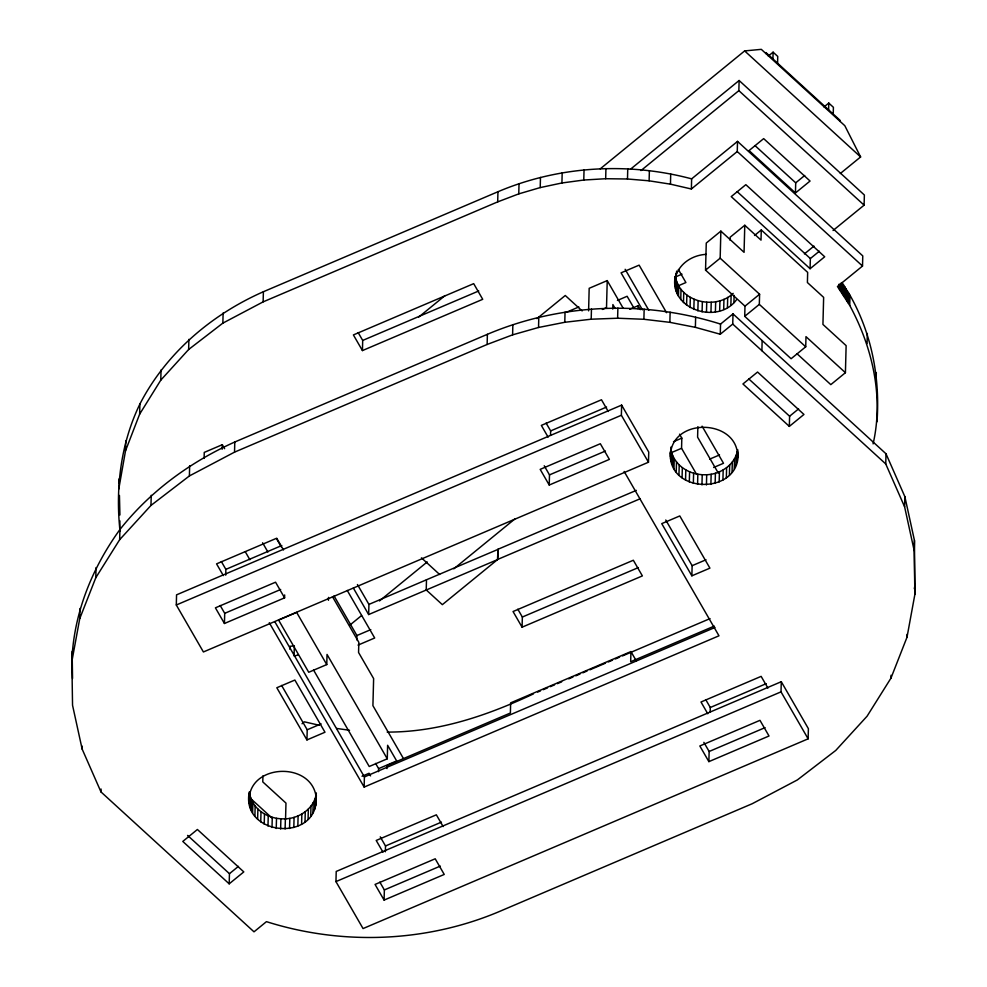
<?xml version="1.0" encoding="UTF-8"?>
<svg xmlns="http://www.w3.org/2000/svg" width="987" height="987" viewBox="0 0 987 987"><rect width="100%" height="100%" fill="white"/><g stroke="black" fill="none" stroke-linecap="round" stroke-linejoin="round"><path stroke-width="1.48" d="M249.082 800.58C248.724 763.161 312.854 761.014 316.247 798.051C317.382 842.96 240.31 836.026 249.316 791.882M737.696 449.616C744.445 495.449 665.657 496.017 670.531 451.071M736.573 299.641C718.462 325.068 669.396 309.832 675.096 277.1L682.005 274.164M71.866 661.45C73.531 613.704 92.087 567.981 119.92 529.525C150.283 491.144 190.318 461.99 234.795 442.003L487.393 334.309C560.665 303.243 644.795 300.085 720.547 324.081L733.008 313.903L886.005 453.786L904.869 496.671L914.456 540.481L914.875 594.421L907.004 637.244L890.953 678.155L867.079 716.204L835.755 750.441L797.348 779.94L752.205 803.726L499.607 911.42C426.335 942.486 342.205 945.645 266.453 921.648L254.004 931.827L100.982 791.932L82.131 749.047L72.544 705.236L71.866 661.45L79.737 618.627L79.996 608.485M82.131 749.047L82.205 746.147M79.737 618.627L95.788 577.728L96.047 567.574M100.982 791.932L101.069 789.032M120.389 531.031L119.723 528.131C115.615 485.752 121.228 442.571 139.895 404.028C166.112 353.161 211.415 314.631 263.393 291.733L497.954 191.737C558.728 165.952 627.966 161.831 691.64 178.857L737.523 141.388L862.774 255.904L862.515 266.046L837.457 286.514L849.721 305.427C872.409 347.276 883.871 396.823 873.1 443.879M119.723 528.131L119.92 520.889M95.788 577.728L119.661 539.679L119.92 529.525M118.773 489.034L125.522 450.763L125.781 440.609M125.522 450.763L139.636 414.17L139.895 404.028M119.661 539.679L150.974 505.43L151.245 495.277M139.636 414.17L160.782 380.143L161.041 369.989M176.303 604.994L176.562 594.84L621.637 405.114L648.743 452.083L648.471 462.224L203.408 651.963L176.303 604.994L621.366 415.256L621.637 405.114M160.782 380.143L188.628 349.509L188.899 339.355M150.974 505.43L189.393 475.944L189.652 465.79M204.099 458.412L204.26 452.404L222.309 444.705L224.604 448.69M188.628 349.509L222.852 323.131L223.124 312.99M222.186 449.221L222.309 444.705M284.663 594.951L284.589 597.851L224.444 623.488L224.715 613.334L220.2 605.512M225.715 575.162L225.863 569.363L221.347 561.541M189.393 475.944L234.524 452.145L234.795 442.003M229.181 883.834L182.792 841.43L197.4 829.487L243.801 871.903L229.181 883.834L229.453 873.692L187.579 835.409M249.292 803.097L249.501 792.647M249.748 805.589L249.563 792.943M222.852 323.131L263.122 301.874L263.393 291.733M250.464 808.045L250.735 797.903L250.019 795.436M251.426 810.45L251.685 800.309L250.735 797.903M252.635 812.794L252.894 802.653L251.685 800.309M254.905 816.163L255.164 806.009L252.894 802.653M257.619 819.185L257.891 809.044L255.164 806.009M260.741 821.863L261.012 811.709L257.891 809.044M262.937 775.868L262.776 781.889L285.971 803.085L285.539 819.629M264.22 824.145L264.479 813.991L261.012 811.709M267.983 826.02L268.254 815.879L264.479 813.991M272.017 827.476L272.276 817.322L268.254 815.879M276.237 828.475L276.508 818.322L272.276 817.322M280.629 828.981L280.888 818.84L276.508 818.322M285.107 828.994L285.379 818.852C299.789 818.309 314.754 808.02 316.371 792.943M289.82 649.224L289.894 646.325L294.336 645.819L294.077 655.973L298.333 654.973M289.549 828.488L289.82 818.346M293.818 827.501L294.077 817.347M297.84 826.045L298.099 815.891M301.59 824.17L301.849 814.016M306.945 739.929L276.816 687.742L294.866 680.043L324.982 732.231L306.945 739.929L307.216 729.775L281.603 685.422M305.008 821.887L305.279 811.733M308.08 819.235L308.339 809.081M310.72 816.249L310.991 806.095M312.916 812.943L313.187 802.801M314.619 809.365L314.878 799.223M315.754 805.626L316.013 795.473M316.247 798.051L316.321 795.152M326.759 664.584L296.643 612.396L278.593 620.083L308.721 672.27L326.759 664.584L327.03 654.43L387.274 758.806L369.224 766.504L313.558 670.05M328.437 600.306L328.523 597.406M335.95 881.601L336.222 871.447L781.285 681.709L808.39 728.677L808.131 738.831L363.056 928.57L335.95 881.601L781.013 691.862L781.285 681.709M362.439 350.582L353.395 334.926L473.686 283.651L482.717 299.308L362.439 350.582L362.698 340.441L358.182 332.607M356.8 639.897L356.912 635.542L334.038 595.901M624.129 471.441L718.98 635.801L364.141 787.083L364.4 776.929L274.892 621.859M636.307 490.379L498.053 549.241L497.473 559.641L368.657 614.556L368.928 604.414L357.442 584.526M378.539 771.637L378.613 768.626L375.603 763.407M387.015 768.577L387.089 765.579L510.39 713.009L510.649 702.867L630.94 651.58L636.208 660.722M387.274 758.806L387.62 745.284L396.663 760.94L378.613 768.626M384.091 900.095L375.06 884.438L435.205 858.789L444.236 874.445L384.091 900.095L384.362 889.941L379.847 882.119M385.362 851.769L385.51 845.97L380.242 836.84M497.732 549.5L426.495 579.776L426.224 589.93L442.349 604.661L497.793 559.382L640.267 498.719M234.524 452.145L487.134 344.463L487.393 334.309M263.122 301.874L497.682 201.879L497.954 191.737M497.793 559.382L498.053 549.241M487.134 344.463L512.598 334.852L512.858 324.711M497.682 201.879L518.767 193.871L519.026 183.718M522.086 627.189L513.043 611.533L633.333 560.246L642.377 575.902L522.086 627.189L522.345 617.035L517.83 609.213M518.767 193.871L540.21 187.579L540.481 177.426M512.598 334.852L538.532 327.474L538.803 317.333M549.228 485.036L540.185 469.368L600.33 443.731L609.374 459.387L549.228 485.036L549.488 474.883L544.219 465.753M550.524 435.255L550.647 430.912L546.119 423.078M540.21 187.579L561.924 182.977L562.183 172.824M538.532 327.474L564.786 322.28L565.045 312.126M561.924 182.977L583.773 180.029L584.045 169.887M588.597 310.856L589.177 288.303L607.227 280.604L623.044 308.006M564.786 322.28L591.201 319.208L591.46 309.054M583.773 180.029L605.673 178.721L605.932 168.567M607.227 280.604L606.511 307.673L602.354 309.449M612.779 309.091L612.89 304.576L615.16 308.487M591.201 319.208L617.615 318.221L617.887 308.08M737.523 141.388L737.252 151.529L691.369 188.998L670.457 184.162L649.113 180.818L627.485 178.992L627.757 168.839M637.972 308.746L638.058 305.736L629.731 309.289M630.94 651.58L630.681 661.734L714.292 626.091M733.008 313.903L732.736 324.057L720.276 334.235L695.379 327.339L669.865 322.342L643.894 319.282L644.153 309.141M649.113 180.818L649.384 170.665M670.457 184.162L670.716 174.02M669.865 322.342L670.124 312.188M670.42 456.5L670.531 452.145M674.935 283.972L675.12 276.73M670.629 459.004L670.876 447.111M675.145 286.489L675.404 276.348C679.266 301.973 715.464 310.424 733.168 293.361M671.086 461.509L670.889 448.863M675.601 288.981L675.873 278.84M674.972 281.455L675.91 273.547M671.802 463.964L672.061 453.81L671.357 451.355M676.317 291.449L676.576 281.295M675.836 276.446L676.712 271.092M672.752 466.37L673.023 456.228L672.061 453.81M677.279 293.855L677.538 283.701M673.961 468.714L674.232 458.573L673.023 456.228M678.476 296.199L678.748 286.045M676.231 472.07L676.502 461.928L674.232 458.573M680.759 299.555L681.018 289.413M678.957 475.105L679.216 464.951L676.502 461.928M683.473 302.577L683.744 292.436M696.625 474.389L681.561 448.295L681.82 438.142L679.537 434.181M682.079 477.77L682.338 467.628L679.216 464.951M686.594 305.254L686.866 295.101M691.369 188.998L691.64 178.857M685.546 480.064L685.817 469.911L682.338 467.628M690.061 307.537L690.332 297.395M689.321 481.94L689.592 471.798L685.817 469.911M693.836 309.424L694.108 299.271M695.379 327.339L695.638 317.185M693.343 483.396L693.614 473.242L689.592 471.798M697.858 310.868L698.13 300.727M691.862 575.828L661.746 523.641L679.784 515.942L709.912 568.142L691.862 575.828L692.134 565.687L665.769 520.013M697.871 426.655L697.599 437.179L718.265 473.007M697.575 484.383L697.834 474.241L693.614 473.242M702.09 311.867L702.362 301.714M797.002 353.728L830.807 384.634L845.415 372.704L805.984 336.653L805.725 346.795L791.105 358.725L744.716 316.321L744.988 306.167L705.545 270.117L706.26 243.061L720.868 231.118L744.062 252.327L744.778 225.27L730.158 237.201L730.084 240.211M701.954 484.901L702.226 474.747L697.834 474.241M706.47 312.385L706.741 302.232M706.445 484.913L706.704 474.759C720.337 474.179 734.254 465.222 737.351 451.392L737.079 461.534M710.961 312.385L711.22 302.244M710.887 484.407L711.158 474.253M715.402 311.892L715.674 301.738M805.725 346.795L759.324 304.378L759.595 294.237L720.165 258.187L720.868 231.118M715.143 483.408L715.415 473.267M719.659 310.893L719.93 300.739M708.876 761.631L699.832 745.975L759.978 720.337L769.021 735.994L708.876 761.631L709.135 751.489L703.867 742.347M710.171 711.861L710.295 707.506L705.767 699.684M720.276 334.235L720.547 324.081M719.165 481.964L719.437 471.811M723.681 309.437L723.952 299.295M722.916 480.077L723.187 469.935M727.431 307.562L727.703 297.408M726.346 477.794L726.617 467.653M730.861 305.279L731.133 295.138M833.065 230.502L864.106 205.16L738.856 90.644L739.115 80.502L630.496 169.209M729.405 475.154L729.677 465M733.921 302.627L734.118 295.384M732.058 472.156L732.329 462.015M734.254 468.862L734.525 458.708M735.944 465.284L736.216 455.13M754.537 235.474L761.273 229.959L761.014 240.112L744.778 225.27M765.949 53.594L765.974 52.582L840.196 120.439L840.171 121.45M761.89 350.706L762.149 340.552M772.932 58.936L773.105 52.175L768.33 56.074M777.571 63.18L777.744 56.419L773.105 52.175M789.341 426.384L742.94 383.968L757.56 372.037L803.949 414.454L789.341 426.384L789.6 416.23L748.862 378.996M795.448 192.971L749.059 150.567L763.667 138.624L810.056 181.04L795.448 192.971L795.707 182.829L754.981 145.582M810.093 268.711L731.231 196.61L745.839 184.68L824.7 256.78L810.093 268.711L810.352 258.557L737.129 191.614M828.599 109.828L828.772 103.067L823.997 106.966M833.238 114.073L833.41 107.312L828.772 103.067M838.901 288.549L839.024 284.194M840.332 290.597L840.529 283.343M841.738 292.67L842.01 282.516L849.992 295.273C871.768 333.766 880.145 377.91 876.999 421.807M843.132 294.743L843.404 284.601M844.502 296.853L844.761 286.699M845.847 298.962L846.106 288.821M847.167 301.097L847.426 290.955M845.415 372.704L846.13 345.635L822.936 324.427L823.639 297.371L807.403 282.529L807.662 272.375L761.273 229.959M848.462 303.256L848.721 293.102M849.721 305.427L849.992 295.273M864.106 205.16L864.365 195.007L739.115 80.502M867.067 343.624L867.326 333.47M876.049 382.697L876.308 372.555M914.875 594.421L914.196 550.623L904.61 506.825L885.746 463.939L886.005 453.786M890.953 678.155L891.027 675.256M904.61 506.825L904.869 496.671M907.004 637.244L907.078 634.345M914.196 550.623L914.456 540.481M670.457 453.971C673.516 416.44 739.251 419.327 737.622 457.746M914.32 588.696L915.134 584.267M676.638 273.991C681.24 262.098 693.861 254.93 706.223 254.362M418.772 317.037L445.038 295.594M600.207 168.863L744.642 50.917L761.31 49.35L844.81 125.694L860.615 156.945L840.319 173.515M640.97 170.578L738.856 90.644M536.953 318.628L565.267 295.495L582.145 310.917M795.707 182.829L804.701 175.489M705.545 270.117L720.165 258.187M349.632 625.302L361.575 615.555M379.477 600.935L427.223 561.936M804.417 253.906L813.967 246.096M744.988 306.167L759.595 294.237M810.352 258.557L819.346 251.216M744.716 316.321L759.324 304.378M453.798 568.833L514.683 519.1M302.047 723.755L304.391 721.83L319.344 725.285M229.453 873.692L238.447 866.352M789.6 416.23L798.594 408.889M617.43 300.443L627.115 296.273L633.999 308.203M362.698 340.441L478.744 290.968M678.957 285.502L685.903 282.541L678.365 269.488M225.863 569.363L281.813 545.515M550.647 430.912L606.586 407.051M224.715 613.334L280.666 589.486M549.488 474.883L605.438 451.034M673.492 441.695L681.82 438.142M671.839 452.441L681.561 448.295M368.928 604.414L426.495 579.776M356.912 635.542L370.791 629.632M358.034 645.103L374.69 637.997L347.239 590.436M522.345 617.035L638.392 567.574M307.216 729.775L321.096 723.866M692.134 565.687L706.013 559.765M533.412 693.898C487.59 715.452 438.388 732.292 387.188 732.083M537.644 692.084L540.469 690.888M543.294 689.679L547.538 687.877M550.364 686.668L554.595 684.855M557.433 683.658L561.665 681.844M568.734 678.834L572.966 677.033M575.791 675.824L580.035 674.022M582.861 672.813L587.105 671M589.93 669.803L605.475 663.178M608.3 661.969L612.532 660.167M615.357 658.958L619.602 657.145M622.427 655.948L710.035 618.602M362.032 776.263L369.052 773.265L370.557 775.881M364.4 776.929L715.007 627.461M385.51 845.97L441.46 822.122M710.295 707.506L766.233 683.658M384.362 889.941L440.313 866.092M709.135 751.489L765.085 727.629M566.217 312.336L578.875 306.957M709.665 459.14L719.535 454.933M713.626 467.493L723.508 463.285L702.09 426.174M702.226 474.747L706.704 474.759M280.888 818.84L285.379 818.852M605.673 178.721L627.485 178.992M617.615 318.221L643.894 319.282M349.534 730.269L336.703 728.455M744.642 50.917L860.615 156.945M737.252 151.529L862.515 266.046M732.736 324.057L885.746 463.939M421.437 557.84L439.634 574.483M250.34 798.224L271.746 817.791M666.57 312.706L639.12 265.145L621.082 272.831L642.426 309.832M625.153 269.291L648.792 310.251M638.058 305.736L640.316 309.647M621.366 415.256L648.471 462.224M781.013 691.862L808.131 738.831M608.263 411.505L601.478 399.76L541.345 425.397L548.118 437.142M767.911 688.099L761.137 676.366L700.992 702.004L707.765 713.749M353.358 588.055L368.657 614.556M332.471 596.679L358.836 642.352L358.565 652.493L373.629 678.587L372.913 705.656L403.041 757.843M283.479 549.956L276.705 538.211L216.56 563.861L223.346 575.594M443.138 826.563L436.353 814.818L376.207 840.455L382.993 852.2M276.681 538.914L281.27 546.872M262.591 542.788L267.921 552.029M284.589 597.851L275.558 582.194L215.413 607.832L224.444 623.488M245.307 551.795L249.884 559.728M269.278 622.723L364.141 787.083M119.045 478.88L119.156 483.396M119.439 495.425L119.92 514.98M72.125 651.309L72.544 678.488"/></g></svg>
